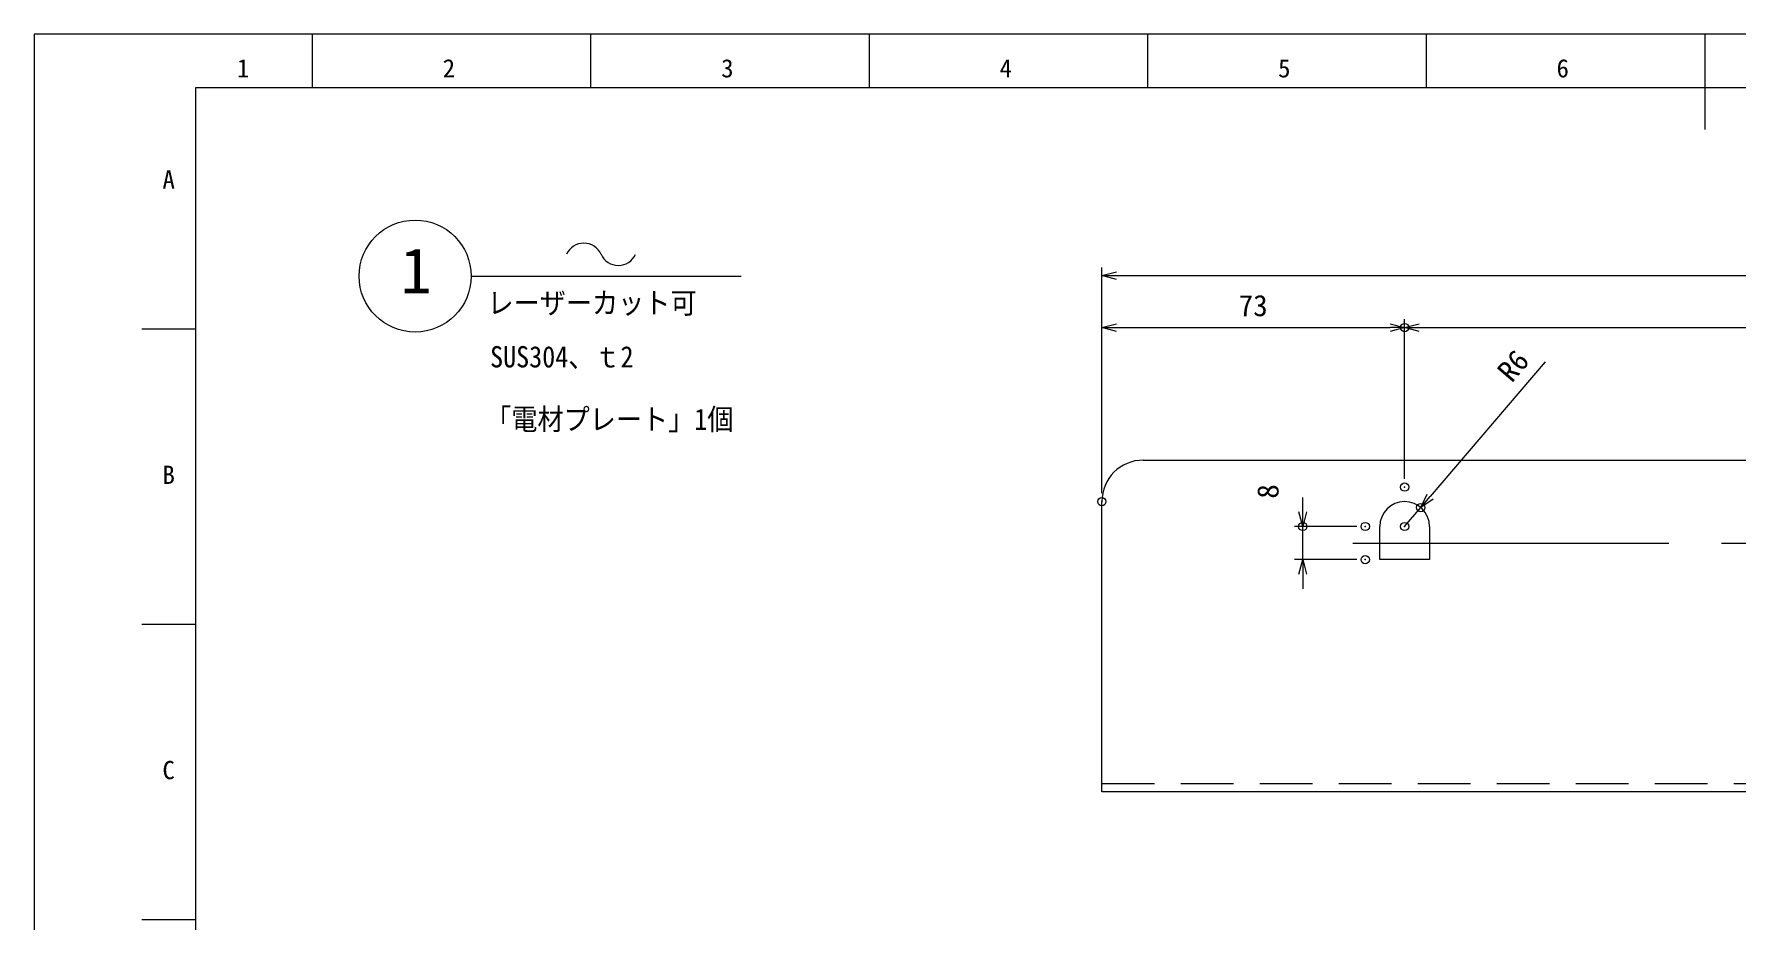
# Model space of a CAD drawing. Units: millimetres at full size. Extents: x -34906 to 7411, y -8440 to 3030.
# Drawn here: x -34728.3 to -34317.8, y -7154.6 to -6940.7 of the extents above; entities that cross this region are included whole.
import ezdxf
from ezdxf.enums import TextEntityAlignment as Align

# ---------------------------------------------------------------- set-up
doc = ezdxf.new("R2010")
doc.units = ezdxf.units.MM
doc.header["$LTSCALE"] = 4
doc.header["$PDMODE"] = 32
doc.header["$PDSIZE"] = 2
doc.linetypes.add('USER1', pattern=[28.575, 19.05, -3.175, 3.175, -3.175])
doc.linetypes.add('USER4', pattern=[4.7625, 3.175, -1.5875])
for name, color, linetype, lineweight in [('0-1_Defpoints', 7, 'Continuous', 18), ('0-2_01_外形線', 7, 'Continuous', 18), ('0-3_04_中心線', 7, 'USER1', 9), ('0-4_06_文字', 7, 'Continuous', 9), ('0-5_07_寸法線', 7, 'Continuous', 9), ('0-7_99_図枠', 7, 'Continuous', 18), ('0-9_10_補助線', 8, 'Continuous', 18), ('0-A_03_かくれ線', 6, 'USER4', 18)]:
    doc.layers.add(name, color=color, linetype=linetype, lineweight=lineweight)
doc.styles.add('ＭＳ ゴシック', font='')
doc.styles.get('ＭＳ ゴシック').set_extended_font_data('MS Gothic')

# ---------------------------------------------------------------- blocks, each defined once
blk = doc.blocks.new('AM_BALLOON1')
at = {"layer": '0-9_10_補助線', "color": 3, "lineweight": 9}
blk.add_circle((0, 0), 2.5, dxfattribs=at)

msp = doc.modelspace()

# ---------------------------------------------------------------- linework, layer by layer
at = {"layer": '0-1_Defpoints'}
msp.add_lwpolyline([(-34728.332, -7510.374), (-33922.772, -7510.374), (-33922.772, -6940.728), (-34728.332, -6940.728)], close=True, dxfattribs=at)
at = {"layer": '0-2_01_外形線'}
msp.add_line((-34403.912, -7067.478), (-34403.912, -7059.478), dxfattribs=at)
for points in [[(-34460.912, -7043.478), (-34100.912, -7043.478), (-34090.912, -7053.478)], [(-34090.912, -7053.478), (-34090.912, -7123.478), (-34470.912, -7123.478), (-34470.912, -7053.478)], [(-34391.912, -7059.478), (-34391.912, -7067.478), (-34403.912, -7067.478)]]:
    msp.add_lwpolyline(points, dxfattribs=at)
for centre, radius, start in [((-34460.912, -7053.478), 10, 90), ((-34397.912, -7059.478), 6, 0)]:
    msp.add_arc(centre, radius, start, 180, dxfattribs=at)
at = {"layer": '0-3_04_中心線', "color": 1, "lineweight": 18}
msp.add_line((-34410.412, -7063.478), (-34121.412, -7063.478), dxfattribs=at)
at = {"layer": '0-5_07_寸法線', "color": 3, "lineweight": 18}
for p, q in [((-34623.021, -6999.092), (-34557.844, -6999.092)), ((-34470.912, -7051.478), (-34470.912, -6996.985)), ((-34467.412, -6998.985), (-34094.412, -6998.985)), ((-34470.912, -7051.478), (-34470.912, -7009.508)), ((-34467.412, -7011.508), (-34401.412, -7011.508)), ((-34397.912, -7047.978), (-34397.912, -7009.508)), ((-34397.912, -7047.978), (-34397.912, -7009.508)), ((-34394.412, -7011.508), (-34137.412, -7011.508)), ((-34364.007, -7019.798), (-34391.741, -7052.256)), ((-34422.475, -7055.978), (-34422.475, -7052.478)), ((-34397.912, -7059.478), (-34394.015, -7054.917)), ((-34409.412, -7059.478), (-34424.475, -7059.478)), ((-34422.475, -7067.478), (-34422.475, -7059.478)), ((-34409.412, -7067.478), (-34424.475, -7067.478)), ((-34422.475, -7070.978), (-34422.475, -7074.478))]:
    msp.add_line(p, q, dxfattribs=at)
at = {"layer": '0-5_07_寸法線'}
for p, q in [((-34470.912, -6998.985), (-34467.412, -6998.985)), ((-34470.912, -7011.508), (-34467.412, -7011.508)), ((-34397.912, -7011.508), (-34401.412, -7011.508)), ((-34397.912, -7011.508), (-34394.412, -7011.508)), ((-34394.015, -7054.917), (-34391.741, -7052.256)), ((-34422.475, -7059.478), (-34422.475, -7055.978)), ((-34422.475, -7067.478), (-34422.475, -7070.978))]:
    msp.add_line(p, q, dxfattribs=at)
for points in [[(-34467.412, -6999.923), (-34470.912, -6998.985), (-34467.412, -6998.047)], [(-34467.412, -7012.446), (-34470.912, -7011.508), (-34467.412, -7010.57)], [(-34401.412, -7010.57), (-34397.912, -7011.508), (-34401.412, -7012.446)], [(-34394.412, -7012.446), (-34397.912, -7011.508), (-34394.412, -7010.57)], [(-34391.028, -7052.865), (-34394.015, -7054.917), (-34392.454, -7051.646)], [(-34421.537, -7055.978), (-34422.475, -7059.478), (-34423.413, -7055.978)], [(-34423.413, -7070.978), (-34422.475, -7067.478), (-34421.537, -7070.978)]]:
    msp.add_lwpolyline(points, dxfattribs=at)
at = {"layer": '0-5_07_寸法線', "lineweight": 18}
for centre, start, end in [((-34595.791, -6995.723), 24.22764, 155.57578), ((-34587.481, -6991.966), 204.22764, 335.57578)]:
    msp.add_arc(centre, 4.56, start, end, dxfattribs=at)
at = {"layer": '0-5_07_寸法線'}
for p in [(-34397.912, -7011.508), (-34470.912, -7053.478), (-34470.912, -7053.478), (-34397.912, -7049.978), (-34394.015, -7054.917), (-34422.475, -7059.478), (-34407.412, -7059.478), (-34397.912, -7059.478), (-34407.412, -7067.478)]:
    msp.add_point(p, dxfattribs=at)
at = {"layer": '0-7_99_図枠'}
for p, q in [((-34661.202, -6953.728), (-34661.202, -6940.728)), ((-34594.072, -6953.728), (-34594.072, -6940.728)), ((-34526.942, -6953.728), (-34526.942, -6940.728)), ((-34459.812, -6953.728), (-34459.812, -6940.728)), ((-34392.682, -6953.728), (-34392.682, -6940.728)), ((-34325.552, -6940.728), (-34325.552, -6963.728)), ((-34689.372, -7011.933), (-34702.372, -7011.933)), ((-34689.372, -7083.139), (-34702.372, -7083.139)), ((-34689.372, -7154.345), (-34702.372, -7154.345))]:
    msp.add_line(p, q, dxfattribs=at)
msp.add_lwpolyline([(-34689.372, -7497.374), (-33935.772, -7497.374), (-33935.772, -6953.728), (-34689.372, -6953.728)], close=True, dxfattribs=at)
at = {"layer": '0-A_03_かくれ線'}
msp.add_line((-34470.912, -7121.478), (-34090.912, -7121.478), dxfattribs=at)

# ---------------------------------------------------------------- block references
at = {"layer": '0-4_06_文字', "xscale": 5.399673, "yscale": 5.399673}
msp.add_blockref('AM_BALLOON1', (-34636.465, -6999.089), dxfattribs=at)

# ---------------------------------------------------------------- texts
at = {"layer": '0-4_06_文字', "color": 134, "style": 'ＭＳ ゴシック'}
msp.add_text('1', height=11, dxfattribs=at).set_placement((-34639.982, -7006.589), align=Align.BOTTOM_LEFT)
at = {"layer": '0-4_06_文字', "style": 'ＭＳ ゴシック', "width": 0.9}
for s, p in [('レーザーカット可', (-34619.021, -7009.677)), ('SUS304、ｔ2', (-34618.396, -7022.655)), ('「電材プレート」1個', (-34619.572, -7037.714))]:
    msp.add_text(s, height=5.132, dxfattribs=at).set_placement(p, align=Align.BOTTOM_LEFT)
at = {"layer": '0-5_07_寸法線', "style": 'ＭＳ ゴシック'}
msp.add_text('73', height=5.132, dxfattribs=at).set_placement((-34437.912, -7010.308), align=Align.BOTTOM_LEFT)
for s, rotation, p in [('R6', 49.487, (-34370.918, -7026.038)), ('8', 90, (-34426.775, -7052.772))]:
    msp.add_text(s, height=5.132, rotation=rotation, dxfattribs=at).set_placement(p, align=Align.BOTTOM_LEFT)
at = {"layer": '0-7_99_図枠', "style": 'ＭＳ ゴシック'}
for s, p in [('1', (-34679.43, -6952.5)), ('2', (-34629.819, -6952.5)), ('3', (-34562.689, -6952.5)), ('4', (-34495.559, -6952.5)), ('5', (-34428.429, -6952.5)), ('6', (-34361.299, -6952.5)), ('A', (-34697.372, -6979.331)), ('B', (-34697.372, -7050.536)), ('C', (-34697.372, -7121.742))]:
    msp.add_text(s, height=4.399, dxfattribs=at).set_placement(p, align=Align.BOTTOM_LEFT)

doc.saveas('drawing.dxf')
